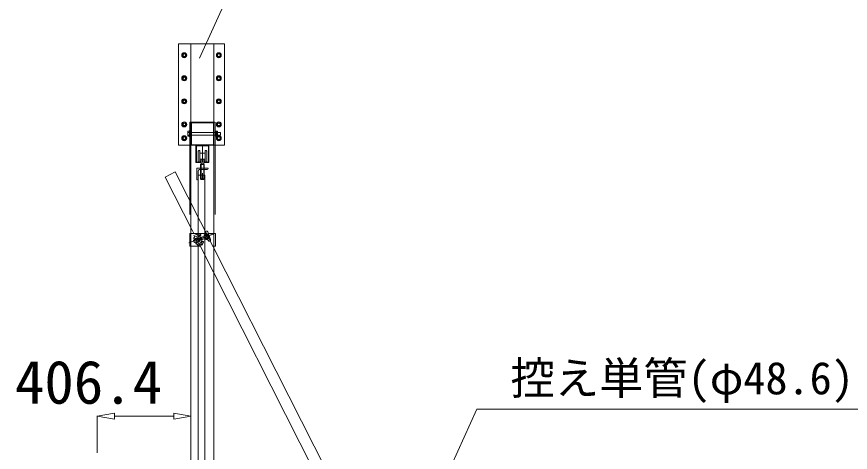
# Model space of a CAD drawing. Units: millimetres, scale not verified. Extents: x -12406 to 12406, y -8553 to 8553.
# Drawn here: x 3850 to 7465, y -1843 to 46 of the extents above; entities that cross this region are included whole.
import ezdxf
from ezdxf.enums import TextEntityAlignment as Align

# ---------------------------------------------------------------- set-up
doc = ezdxf.new("R2010")
doc.units = ezdxf.units.MM
doc.header["$LTSCALE"] = 50
doc.linetypes.add('CHAIN2', pattern=[12, 9, -1, 1, -1])
for name, color, linetype, lineweight in [('0-0_0', 7, 'Continuous', 9), ('0-7_CYG-36', 7, 'Continuous', 9), ('0-B_TEXT', 7, 'Continuous', 9), ('0-F_寸法', 7, 'Continuous', 9), ('1-0_中心線', 7, 'Continuous', 9)]:
    doc.layers.add(name, color=color, linetype=linetype, lineweight=lineweight)
doc.styles.add('ＭＳ ゴシック', font='')
doc.styles.get('ＭＳ ゴシック').set_extended_font_data('MS Gothic')

msp = doc.modelspace()

# ---------------------------------------------------------------- linework, layer by layer
at = {"layer": '0-0_0'}
for p, q in [((4605.62, -413.55), (4605.62, -71.06)), ((4705.62, -413.55), (4705.62, -71.06)), ((4718.2, -455.56), (4718.2, -472.56)), ((4627.62, -584.55), (4627.62, -513.55)), ((4629.62, -511.55), (4681.62, -511.55)), ((4629.62, -584.55), (4629.62, -513.55)), ((4629.62, -513.55), (4681.62, -513.55)), ((4637.12, -537.55), (4637.12, -581.55)), ((4643.93, -534.55), (4640.12, -534.55)), ((4644.12, -584.55), (4644.12, -534.55)), ((4655.62, -509.55), (4655.62, -520.72)), ((4674.12, -581.55), (4674.12, -537.55)), ((4681.62, -584.55), (4681.62, -513.55)), ((4683.62, -584.55), (4683.62, -513.55)), ((4644.12, -546.55), (4667.12, -546.55)), ((4644.12, -571.55), (4667.12, -571.55)), ((4649.38, -592.55), (4649.38, -571.55)), ((4661.88, -592.55), (4661.88, -571.55)), ((4645.62, -584.55), (4629.62, -584.55)), ((4629.62, -586.55), (4645.62, -586.55)), ((4680.62, -611.05), (4630.62, -611.05)), ((4645.62, -578.55), (4647.62, -578.55)), ((4645.62, -584.55), (4645.62, -578.55)), ((4647.62, -578.55), (4647.62, -584.55)), ((4647.62, -594.35), (4649.43, -592.55)), ((4647.62, -594.35), (4663.62, -594.35)), ((4647.62, -594.35), (4647.62, -657.55)), ((4649.43, -592.55), (4661.83, -592.55)), ((4649.62, -659.55), (4649.62, -592.55)), ((4661.62, -659.55), (4661.62, -592.55)), ((4661.83, -592.55), (4663.62, -594.35)), ((4663.62, -578.55), (4663.62, -584.55)), ((4665.62, -578.55), (4663.62, -578.55)), ((4665.62, -584.55), (4665.62, -578.55)), ((4665.62, -584.55), (4681.62, -584.55)), ((4681.62, -586.55), (4665.62, -586.55)), ((4647.62, -657.55), (4649.62, -659.55)), ((4647.62, -657.55), (4663.62, -657.55)), ((4649.62, -659.55), (4661.62, -659.55)), ((4663.62, -657.55), (4661.62, -659.55))]:
    msp.add_line(p, q, dxfattribs=at)
at = {"layer": '0-0_0', "linetype": 'CHAIN2'}
for p, q in [((4655.62, -586.55), (4655.62, -511.55)), ((4655.62, -657.54), (4655.62, -632.54))]:
    msp.add_line(p, q, dxfattribs=at)
at = {"layer": '0-0_0'}
for points in [[(4671.12, -534.55), (4667.12, -534.55), (4667.12, -584.55)], [(4663.62, -594.35), (4663.62, -657.55), (4663.62, -649.15)]]:
    msp.add_lwpolyline(points, dxfattribs=at)
for centre, radius, start, end in [((4629.62, -513.55), 2, 90, 180), ((4640.12, -537.55), 3, 90, 180), ((4671.12, -537.55), 3, 0, 90), ((4681.62, -513.55), 2, 0, 90), ((4629.62, -584.55), 2, 180, 270), ((4640.12, -581.55), 3, 180, 270), ((4645.62, -584.55), 2, 270, 0), ((4665.62, -584.55), 2, 180, 270), ((4671.12, -581.55), 3, 270, 0), ((4681.62, -584.55), 2, 270, 0)]:
    msp.add_arc(centre, radius, start, end, dxfattribs=at)
at = {"layer": '0-7_CYG-36'}
for p, q in [((4551.62, -511.56), (4551.62, -71.06)), ((4571.43, -112.06), (4566.23, -121.06)), ((4566.23, -121.06), (4571.43, -130.06)), ((4581.82, -112.06), (4571.43, -112.06)), ((4571.43, -130.06), (4581.82, -130.06)), ((4587.02, -121.06), (4581.82, -112.06)), ((4581.82, -130.06), (4587.02, -121.06)), ((4721.43, -112.06), (4716.23, -121.06)), ((4716.23, -121.06), (4721.43, -130.06)), ((4731.82, -112.06), (4721.43, -112.06)), ((4721.43, -130.06), (4731.82, -130.06)), ((4737.02, -121.06), (4731.82, -112.06)), ((4731.82, -130.06), (4737.02, -121.06)), ((4571.43, -212.06), (4566.23, -221.06)), ((4581.82, -212.06), (4571.43, -212.06)), ((4587.02, -221.06), (4581.82, -212.06)), ((4721.43, -212.06), (4716.23, -221.06)), ((4731.82, -212.06), (4721.43, -212.06)), ((4737.02, -221.06), (4731.82, -212.06)), ((4566.23, -221.06), (4571.43, -230.06)), ((4571.43, -230.06), (4581.82, -230.06)), ((4581.82, -230.06), (4587.02, -221.06)), ((4716.23, -221.06), (4721.43, -230.06)), ((4721.43, -230.06), (4731.82, -230.06)), ((4731.82, -230.06), (4737.02, -221.06)), ((4571.43, -312.06), (4566.23, -321.06)), ((4566.23, -321.06), (4571.43, -330.06)), ((4581.82, -312.06), (4571.43, -312.06)), ((4587.02, -321.06), (4581.82, -312.06)), ((4581.82, -330.06), (4587.02, -321.06)), ((4721.43, -312.06), (4716.23, -321.06)), ((4716.23, -321.06), (4721.43, -330.06)), ((4731.82, -312.06), (4721.43, -312.06)), ((4737.02, -321.06), (4731.82, -312.06)), ((4731.82, -330.06), (4737.02, -321.06)), ((4571.43, -330.06), (4581.82, -330.06)), ((4721.43, -330.06), (4731.82, -330.06)), ((4571.43, -412.07), (4566.23, -421.06)), ((4566.23, -421.06), (4571.43, -430.06)), ((4581.82, -412.07), (4571.43, -412.07)), ((4571.43, -430.06), (4581.82, -430.06)), ((4587.02, -421.06), (4581.82, -412.07)), ((4581.82, -430.06), (4587.02, -421.06)), ((4605.62, -413.55), (4605.62, -509.55)), ((4605.62, -413.56), (4605.62, -509.56)), ((4703.62, -411.55), (4607.62, -411.55)), ((4703.62, -411.56), (4607.62, -411.56)), ((4703.62, -411.55), (4709.45, -411.56)), ((4705.62, -509.55), (4705.62, -413.55)), ((4705.62, -509.56), (4705.62, -413.56)), ((4705.7, -4812.03), (4705.7, -412.04)), ((4710.2, -412.04), (4710.2, -812.03)), ((4721.43, -412.07), (4716.23, -421.06)), ((4716.23, -421.06), (4721.43, -430.06)), ((4731.82, -412.07), (4721.43, -412.07)), ((4721.43, -430.06), (4731.82, -430.06)), ((4737.02, -421.06), (4731.82, -412.07)), ((4731.82, -430.06), (4737.02, -421.06)), ((4599.95, -450.56), (4592.95, -450.56)), ((4592.95, -455.56), (4733.44, -455.56)), ((4592.95, -467.56), (4733.44, -467.56)), ((4711.2, -450.56), (4720.2, -450.56)), ((4713.2, -450.56), (4713.2, -472.56)), ((4716.2, -472.56), (4716.2, -450.56)), ((4718.2, -455.56), (4718.2, -450.56)), ((4720.2, -450.56), (4720.2, -472.56)), ((4733.44, -455.56), (4733.44, -467.56)), ((4571.43, -472.06), (4566.23, -481.06)), ((4566.23, -481.06), (4571.43, -490.06)), ((4581.82, -472.06), (4571.43, -472.06)), ((4571.43, -490.06), (4581.82, -490.06)), ((4587.02, -481.06), (4581.82, -472.06)), ((4581.82, -490.06), (4587.02, -481.06)), ((4710.7, -476.56), (4709.7, -476.56)), ((4720.2, -472.56), (4711.2, -472.56)), ((4737.02, -481.06), (4731.82, -472.06)), ((4607.62, -511.55), (4703.62, -511.55)), ((4607.62, -511.56), (4703.62, -511.56)), ((4494.19, -649.87), (4537.04, -626.91)), ((4612.48, -883.02), (4494.19, -649.87)), ((6702.36, -4894.99), (4537.04, -626.91)), ((4600.78, -949.8), (4600.78, -893.8)), ((4600.78, -893.8), (4667.48, -893.8)), ((4612.48, -883.02), (4617.95, -893.8)), ((4618.69, -902.99), (4621.01, -909.17)), ((4635.78, -900.73), (4633.29, -894.06)), ((4678.74, -900.55), (4635.88, -916.57)), ((4644.06, -903.88), (4647.47, -901.88)), ((4648.22, -899.16), (4648.32, -899.46)), ((4648.32, -899.46), (4648.81, -900.74)), ((4662.66, -901.23), (4677.94, -896.37)), ((4663.63, -904.28), (4662.66, -901.23)), ((4663.63, -904.28), (4678.91, -899.42)), ((4667.48, -885.55), (4672.16, -883.8)), ((4678.97, -920.57), (4668.76, -893.27)), ((4669.57, -903.98), (4669.03, -902.56)), ((4669.56, -903.98), (4669.03, -902.56)), ((4673.49, -897.36), (4673.64, -897.74)), ((4675.18, -901.88), (4674.76, -900.74)), ((4675.18, -901.88), (4674.76, -900.74)), ((4678.59, -886.73), (4691.2, -920.45)), ((4682.25, -909.92), (4678.74, -900.55)), ((4683.65, -909.4), (4680.15, -900.02)), ((4681.24, -893.8), (4712.78, -893.8)), ((4683.14, -898.91), (4686.65, -908.28)), ((4712.78, -893.8), (4712.78, -949.8)), ((4617.51, -923.45), (4617.07, -925.05)), ((4617.07, -925.05), (4619.64, -931.89)), ((4625.35, -920.51), (4617.51, -923.45)), ((4626.44, -921.18), (4618.76, -924.05)), ((4621.01, -932.82), (4619.64, -931.89)), ((4628.86, -929.88), (4621.01, -932.82)), ((4629.24, -928.67), (4621.56, -931.54)), ((4624.8, -915.39), (4624.26, -917.42)), ((4624.8, -915.39), (4631.66, -912.81)), ((4634.79, -916.99), (4629.1, -919.1)), ((4631.8, -934.12), (4630.06, -932.93)), ((4638.67, -931.54), (4631.8, -934.11)), ((4638.33, -926.3), (4632.6, -928.46)), ((4636.1, -915.43), (4635.76, -914.5)), ((4645.33, -911.98), (4636.1, -915.43)), ((4651.71, -911.73), (4636.37, -917.46)), ((4638.35, -907.25), (4644.06, -903.88)), ((4654.47, -919.24), (4639.12, -924.98)), ((4682.25, -909.92), (4639.32, -925.98)), ((4649.53, -923.22), (4640.31, -926.67)), ((4640.31, -926.67), (4640.66, -927.6)), ((6659.09, -4917.12), (4640.97, -939.17)), ((4643.2, -906.31), (4645.33, -911.98)), ((4643.69, -907.59), (4647.09, -905.58)), ((4647.36, -931.37), (4653.89, -930.16)), ((4651.65, -928.89), (4649.53, -923.22)), ((4652.73, -946.04), (4649.75, -938.09)), ((4650.57, -911.09), (4651.67, -911.75)), ((4651.17, -927.61), (4655.05, -926.89)), ((4653.89, -930.16), (4657.77, -929.44)), ((4654.08, -920.46), (4654.47, -919.24)), ((4660.01, -930.71), (4659.53, -929.42)), ((4660.12, -931), (4660.01, -930.71)), ((4683.11, -910.67), (4668.4, -917.02)), ((4669.66, -919.97), (4668.4, -917.02)), ((4684.38, -913.6), (4669.66, -919.97)), ((4673.6, -914.78), (4673.06, -913.36)), ((4673.6, -914.78), (4673.06, -913.36)), ((4674.76, -917.88), (4674.72, -917.78)), ((4679.11, -912.4), (4678.69, -911.25)), ((4679.11, -912.4), (4678.69, -911.26)), ((4680.38, -915.77), (4680.23, -915.39)), ((4688.27, -926.88), (4683.59, -928.64)), ((4600.78, -949.8), (4646.35, -949.8)), ((4635.33, -947.48), (4633.02, -941.29)), ((4646.73, -944.28), (4646.3, -943.12)), ((4700.85, -949.8), (4712.78, -949.8)), ((4706.86, -948.37), (4706.86, -949.8))]:
    msp.add_line(p, q, dxfattribs=at)
at = {"layer": '0-7_CYG-36', "linetype": 'CHAIN2'}
for p, q in [((4700.82, -897.64), (4596.89, -934.04)), ((4701.78, -897.25), (4640.68, -920.31))]:
    msp.add_line(p, q, dxfattribs=at)
at = {"layer": '0-7_CYG-36'}
for points in [[(4751.62, -511.56), (4751.62, -71.06), (4551.62, -71.06)], [(4601.2, -812.03), (4601.2, -412.04), (4605.7, -412.04)], [(4605.34, -411.56), (4605.34, -580.07), (4605.85, -735.56)], [(4599.95, -472.56), (4592.95, -472.56), (4592.95, -450.56)], [(4710.2, -447.56), (4711.2, -447.56), (4711.2, -476.56)], [(4721.43, -490.06), (4731.82, -490.06), (4737.02, -481.06)], [(4633.97, -898.08), (4639.38, -896.05), (4638.09, -895.47), (4630.6, -898.27), (4629.96, -899.04)], [(4650.08, -941.16), (4654.78, -939.4), (4655.74, -939.85), (4656.1, -940.78), (4655.65, -941.75), (4647.7, -944.73), (4646.73, -944.28)]]:
    msp.add_lwpolyline(points, dxfattribs=at)
for points in [[(4703.32, -413.85), (4607.93, -413.85), (4607.93, -509.25), (4703.32, -509.25)], [(4703.32, -413.87), (4607.93, -413.87), (4607.93, -509.26), (4703.32, -509.26)], [(4599.95, -475.56), (4600.94, -475.56), (4600.94, -447.56), (4599.95, -447.56)], [(4665.39, -898.53), (4665.74, -899.47), (4666.7, -899.91), (4674.66, -896.93), (4675.1, -895.97), (4674.76, -895.03), (4673.79, -894.59), (4665.82, -897.56)], [(4672.97, -918.81), (4672.88, -918.58), (4682.25, -915.07), (4682.34, -915.31), (4681.9, -916.27), (4673.94, -919.24)]]:
    msp.add_lwpolyline(points, close=True, dxfattribs=at)
for centre, radius in [((4576.62, -121.06), 10.75), ((4576.62, -121.06), 9), ((4576.62, -121.06), 6), ((4576.62, -121.06), 5.5), ((4726.62, -121.06), 10.75), ((4726.62, -121.06), 9), ((4726.62, -121.06), 6), ((4726.62, -121.06), 5.5), ((4576.62, -221.06), 10.75), ((4576.62, -221.06), 9), ((4576.62, -221.06), 6), ((4576.62, -221.06), 5.5), ((4726.62, -221.06), 10.75), ((4726.62, -221.06), 9), ((4726.62, -221.06), 6), ((4726.62, -221.06), 5.5), ((4576.62, -321.06), 10.75), ((4576.62, -321.06), 9), ((4576.62, -321.06), 6), ((4576.62, -321.06), 5.5), ((4726.62, -321.06), 10.75), ((4726.62, -321.06), 9), ((4726.62, -321.06), 6), ((4726.62, -321.06), 5.5), ((4576.62, -421.06), 10.75), ((4576.62, -421.06), 9), ((4576.62, -421.06), 6), ((4576.62, -421.06), 5.5), ((4726.62, -421.06), 10.75), ((4726.62, -421.06), 9), ((4726.62, -421.06), 6), ((4726.62, -421.06), 5.5), ((4576.62, -481.06), 10.75), ((4576.62, -481.06), 9), ((4576.62, -481.06), 6), ((4576.62, -481.06), 5.5), ((4726.62, -481.06), 10.75), ((4726.62, -481.06), 9), ((4726.62, -481.06), 6), ((4726.62, -481.06), 5.5)]:
    msp.add_circle(centre, radius, dxfattribs=at)
for centre, radius, start, end in [((4607.62, -413.55), 2, 90, 180), ((4607.62, -413.56), 2, 90, 180), ((4703.62, -413.55), 2, 0, 90), ((4703.62, -413.56), 2, 0, 90), ((4607.62, -509.55), 2, 180, 270), ((4607.62, -509.56), 2, 180, 270), ((4703.62, -509.55), 2, 270, 0), ((4703.62, -509.56), 2, 270, 0), ((4650.88, -976.88), 80.6, 94.923, 113.534), ((4911.06, -1810.36), 946.72, 106.112, 107.841), ((4644.47, -900.56), 4, 20.5, 101.089), ((4645.06, -902.14), 4, 300.483, 20.5), ((4646.45, -900.16), 2, 300.483, 20.5), ((4655.98, -890.6), 12.55, 302.157, 23.706), ((4673.91, -888.49), 5, 20.5, 110.5), ((4679.21, -900.38), 4.2, 20.5, 107.638), ((4679.21, -900.38), 1, 20.5, 107.638), ((4682.52, -896.56), 1, 110.5, 200.5), ((4624.18, -914.21), 5.58, 126.872, 199.888), ((4625.28, -913.3), 6.94, 203.878, 261.687), ((4620.53, -909.35), 0.5, 306.872, 20.5), ((4633.81, -909.45), 10.8, 213.389, 243.874), ((4633.54, -935.38), 6.94, 139.313, 197.122), ((4632.11, -935.41), 5.58, 201.112, 274.128), ((4644.18, -918.8), 15.09, 181.149, 219.851), ((4636.98, -910.21), 7.12, 205.152, 252.111), ((4639.99, -932.39), 8.38, 152.038, 191.934), ((4539.78, -711.5), 247.98, 292.084, 298.514), ((4644.98, -918.45), 10.3, 171.863, 229.739), ((4611.48, -930.87), 28.24, 6.912, 34.075), ((4611.14, -870.6), 80.6, 287.466, 306.077), ((4641.39, -912.42), 6, 120.483, 200.222), ((4642.65, -929.8), 5.56, 141.037, 202.934), ((4646.26, -925.47), 6, 200.778, 280.517), ((4645.08, -905.61), 2, 120.483, 200.5), ((4626.26, -925.35), 28.24, 9.965, 30.38), ((4653.52, -928.19), 2, 200.5, 280.517), ((4626.85, -925.13), 28.24, 12.032, 28.317), ((4655.78, -930.82), 4, 20.5, 100.517), ((4658.14, -931.4), 2, 20.5, 100.517), ((4656.38, -932.4), 4, 299.911, 20.5), ((4658.72, -913.38), 10.25, 351.271, 49.729), ((4671.6, -932.37), 12.55, 17.294, 98.843), ((4682.72, -909.75), 1, 293.362, 20.5), ((4682.72, -909.75), 4.2, 293.362, 20.5), ((4688.82, -913.42), 1, 200.5, 290.5), ((4686.52, -922.2), 5, 290.5, 20.5), ((4632.55, -941.47), 0.5, 20.5, 94.128)]:
    msp.add_arc(centre, radius, start, end, dxfattribs=at)
at = {"layer": '0-B_TEXT'}
for points in [[(4643.08, -133.24), (4894.08, 420.21), (6565.69, 420.21)], [(5460.6, -2505.51), (5846.09, -1655.53), (7675.55, -1655.53)]]:
    msp.add_lwpolyline(points, dxfattribs=at)
at = {"layer": '0-F_寸法'}
for p, q in [((4630.62, -611.05), (4630.62, -661.05)), ((4680.62, -611.05), (4680.62, -612.55)), ((4636.62, -656.55), (4636.62, -623.55)), ((4636.62, -4875.75), (4636.62, -641.05)), ((4643.12, -617.05), (4676.12, -617.05)), ((4630.62, -661.05), (4632.12, -661.05)), ((4605.85, -735.56), (4605.85, -4812.03)), ((4199.41, -1844.49), (4199.41, -1685.31)), ((4274.41, -1686.31), (4530.85, -1686.31)), ((4605.85, -1842.49), (4605.85, -1685.31))]:
    msp.add_line(p, q, dxfattribs=at)
at = {"layer": '0-F_寸法', "color": 134}
for p, q in [((4274.41, -1673.81), (4199.41, -1686.31)), ((4199.41, -1686.31), (4274.41, -1698.81)), ((4274.41, -1673.81), (4274.41, -1698.81)), ((4530.85, -1673.81), (4605.85, -1686.31)), ((4530.85, -1673.81), (4530.85, -1698.81)), ((4605.85, -1686.31), (4530.85, -1698.81))]:
    msp.add_line(p, q, dxfattribs=at)
at = {"layer": '0-F_寸法'}
msp.add_lwpolyline([(4636.62, -661.05), (4636.62, -641.05), (4666.62, -641.05), (4666.62, -4875.75)], dxfattribs=at)
for centre, radius, start, end in [((4676.12, -612.55), 4.5, 270, 0), ((4643.12, -623.55), 6.5, 90, 180), ((4632.12, -656.55), 4.5, 270, 0)]:
    msp.add_arc(centre, radius, start, end, dxfattribs=at)
at = {"layer": '1-0_中心線', "linetype": 'CHAIN2'}
for p, q in [((4605.62, -511.56), (4551.62, -511.56)), ((4701.62, -511.56), (4751.62, -511.56))]:
    msp.add_line(p, q, dxfattribs=at)

# ---------------------------------------------------------------- texts
at = {"layer": '0-B_TEXT', "style": 'ＭＳ ゴシック'}
msp.add_text('控え単管(φ48.6)', height=140.8, dxfattribs=at).set_placement((5991.77, -1633.74), align=Align.BOTTOM_LEFT)
at = {"layer": '0-F_寸法', "style": 'ＭＳ ゴシック'}
msp.add_text('406.4', height=187.7, dxfattribs=at).set_placement((3842.33, -1688.56), align=Align.BOTTOM_LEFT)

doc.saveas('drawing.dxf')
